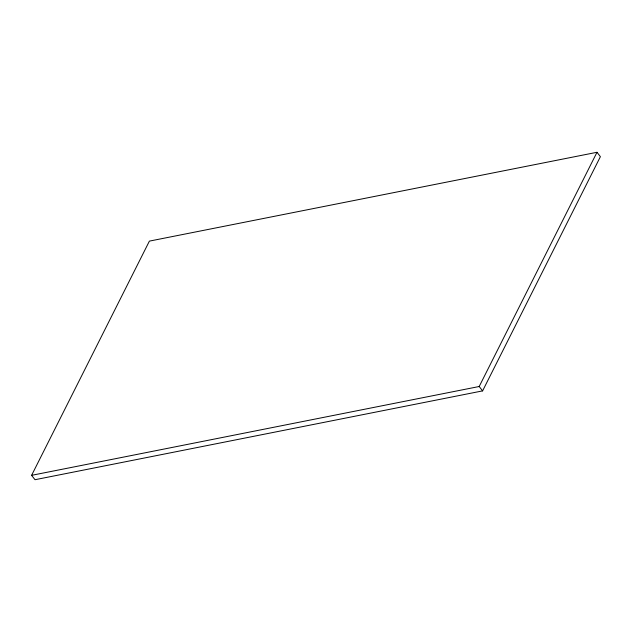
<?xml version="1.0" encoding="UTF-8"?>
<svg xmlns="http://www.w3.org/2000/svg" width="632" height="632" viewBox="0 0 632 632"><rect width="100%" height="100%" fill="white"/><g stroke="black" fill="none" stroke-linecap="round" stroke-linejoin="round"><path stroke-width="0.95" d="M31.6 475.335L149.397 241.116L596.995 152.288L600.4 156.665L482.603 390.884L35.005 479.712L31.6 475.335L479.198 386.507L596.995 152.288M479.198 386.507L482.603 390.884"/></g></svg>
